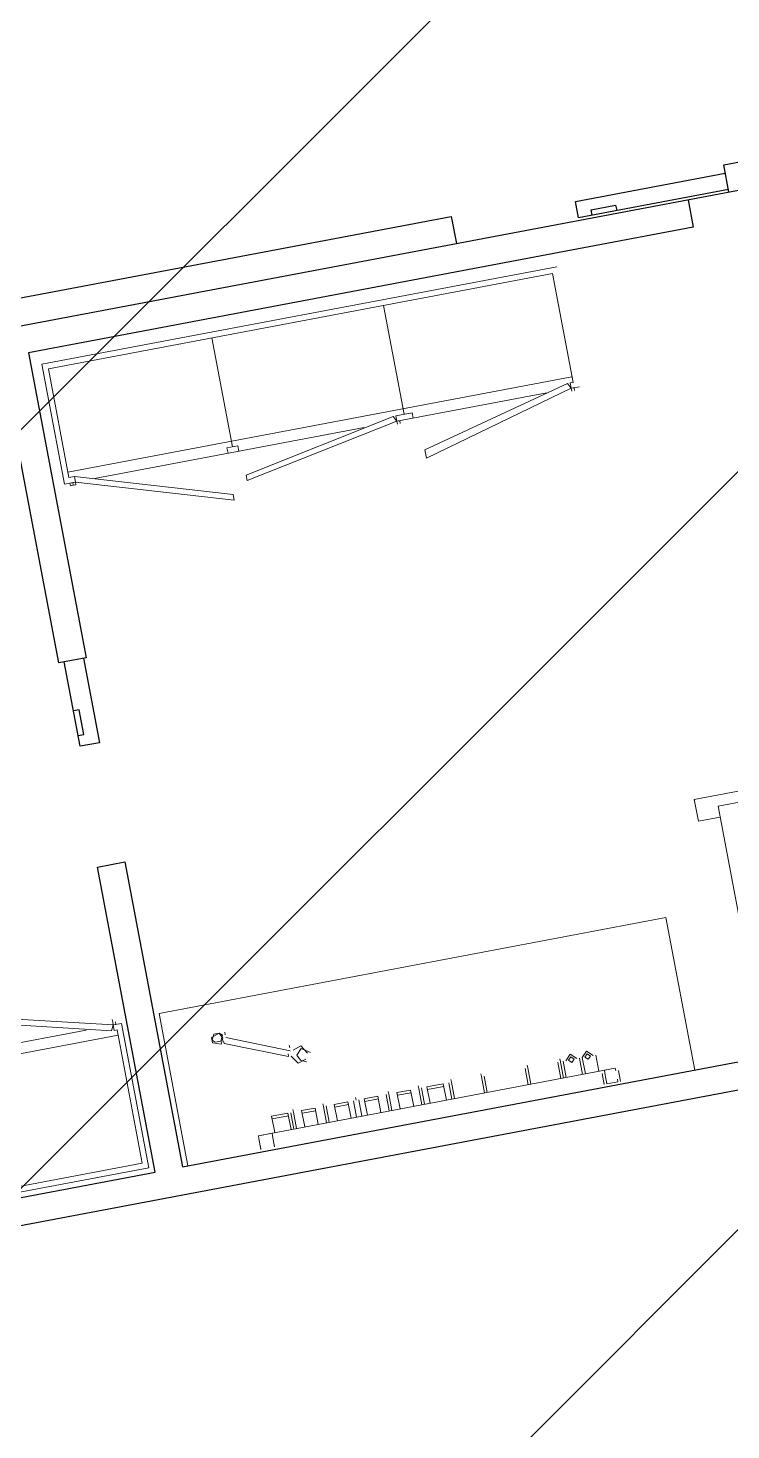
# Model space of a CAD drawing. Extents: x 407440 to 411585, y 6041728 to 6045069.
# Drawn here: x 408215.54 to 408230.09, y 6044189.55 to 6044218.58 of the extents above; entities that cross this region are included whole.
import ezdxf

# ---------------------------------------------------------------- set-up
doc = ezdxf.new("R2010")
doc.units = 0
doc.header["$LTSCALE"] = 5
doc.linetypes.add('foc-TIELINE', pattern=[1.875, 1.25, -0.625])
doc.layers.add('P-PROPOSED-EXISTING-H', color=59, linetype='Continuous')
doc.layers.add('T-TIE', color=201, linetype='foc-TIELINE')

# ---------------------------------------------------------------- blocks, each defined once
blk = doc.blocks.new('P-RIG-877')
at = {"layer": 'T-TIE', "linetype": 'ByBlock', "lineweight": 25}
for points in [[(3.2261, -24.2129), (3.1113, -24.2129), (3.1113, -19.4254), (2.5143, -19.4254), (2.5143, -19.1499), (2.5143, -19.3106), (3.2261, -19.3106), (3.2261, -33.0186), (1.791, -33.0186)], [(6.8884, -20.7457), (6.8884, -19.3106), (3.2261, -19.3106), (3.2261, -33.0186), (4.2364, -33.0186)], [(5.8437, -32.9382), (5.0745, -33.2252), (5.1089, -33.3171), (5.9241, -33.0186), (5.9241, -32.9038), (6.7736, -32.9038), (6.7736, -27.3012), (5.4878, -27.3012), (5.4878, -27.1864), (6.7736, -27.1864), (6.7736, -20.0798)], [(6.8999, -20.9868), (6.8884, -20.9868), (6.8884, -33.0186), (5.8781, -33.0186)], [(3.2146, -24.2129), (3.2146, -24.8443), (3.1457, -24.8443), (3.1457, -24.2129)], [(3.2261, -24.3851), (3.3409, -24.3851), (3.3409, -27.1864), (4.6267, -27.1864), (4.6267, -27.3012), (3.3409, -27.3012), (3.3409, -32.9038), (4.1905, -32.9038), (4.1905, -33.0186), (5.0286, -33.3286), (5.0171, -33.3286), (5.0286, -33.3286)], [(3.2146, -24.7869), (3.1916, -24.7869), (3.1916, -24.6836), (3.2146, -24.6836)], [(0.9873, -33.3286), (0.9988, -33.3286), (1.8369, -33.0186), (1.8369, -32.8923), (3.0998, -32.8923), (3.1113, -27.6112), (1.8025, -27.6112), (1.8025, -27.4963), (3.1113, -27.4963), (3.1113, -25.3609), (3.2261, -25.3609)], [(4.6267, -27.1978), (4.9826, -27.1978), (4.9826, -27.2782), (4.6267, -27.2782)], [(4.9367, -27.2782), (4.9367, -27.2553), (4.8334, -27.2553), (4.8334, -27.2782)]]:
    blk.add_lwpolyline(points, dxfattribs=at)
at = {"layer": 'T-TIE', "linetype": 'ByBlock', "lineweight": 18}
for points in [[(5.7633, -24.7295), (5.7633, -24.8213), (5.6715, -24.8213), (5.6715, -23.3518), (5.7633, -23.3518), (5.7633, -23.4551), (5.7633, -23.3518)], [(3.3983, -24.9706), (3.3983, -27.1404), (3.9034, -27.1404), (3.9034, -27.0945), (3.8805, -27.0945), (3.8805, -27.1175), (3.4213, -27.1175), (3.4213, -24.9935), (3.8805, -24.9935), (3.8805, -25.005), (3.9034, -25.005), (3.9034, -24.9706)], [(3.8575, -24.9935), (3.8575, -27.1175)], [(3.9149, -24.9935), (3.9034, -24.9935), (3.9034, -25.005), (3.9149, -25.005)], [(3.9034, -25.6709), (3.8805, -25.6709), (3.8805, -25.7398), (3.9034, -25.7398), (3.9034, -25.1084)], [(6.7507, -25.3495), (6.7622, -25.3495), (6.7622, -25.3954), (6.7162, -25.3954), (6.7047, -25.3954), (6.7047, -25.3495), (6.7047, -26.8534), (6.7162, -26.8534), (6.7622, -26.8534), (6.7507, -26.8534)], [(6.7736, -25.3495), (6.7736, -25.3954)], [(6.6359, -25.4298), (6.6129, -25.4528), (6.6359, -25.4757), (6.7047, -25.4757)], [(6.6359, -25.4183), (6.7047, -25.4183)], [(6.7507, -25.4069), (6.7622, -25.4069), (6.7162, -25.4069)], [(6.7622, -25.3954), (6.7507, -25.3954)], [(6.6359, -25.4872), (6.7047, -25.4872)], [(6.6359, -25.4987), (6.6129, -25.5217), (6.6359, -25.5446)], [(6.6244, -25.5676), (6.6359, -25.5676), (6.7047, -25.5676)], [(6.6359, -25.5561), (6.7047, -25.5561)], [(6.6359, -25.5791), (6.7047, -25.5791)], [(3.8805, -25.7054), (3.4213, -25.7054)], [(6.6244, -25.7054), (6.6359, -25.7054), (6.7047, -25.7054)], [(6.6359, -25.7168), (6.7047, -25.7168)], [(3.9149, -25.7283), (3.9034, -25.7283), (3.9034, -25.7398), (3.9149, -25.7398), (3.9034, -25.7398), (3.9149, -25.7398)], [(3.9034, -27.0142), (3.9034, -25.8776)], [(6.6244, -25.9005), (6.6359, -25.9005), (6.7047, -25.9005)], [(6.6359, -25.889), (6.7047, -25.889)], [(6.6244, -26.0268), (6.6359, -26.0268), (6.7047, -26.0268)], [(6.6359, -26.0383), (6.7047, -26.0383)], [(6.7047, -26.0613), (6.6359, -26.0613), (6.6359, -26.1301), (6.7047, -26.1301)], [(6.6473, -26.0613), (6.6473, -26.1301)], [(6.6244, -26.1646), (6.6359, -26.1646), (6.7047, -26.1646)], [(6.6359, -26.1531), (6.7047, -26.1531)], [(6.7047, -26.199), (6.6359, -26.199), (6.6359, -26.2564), (6.7047, -26.2564)], [(6.6473, -26.199), (6.6473, -26.2564)], [(6.6244, -26.2909), (6.6359, -26.2909), (6.7047, -26.2909)], [(6.6359, -26.3024), (6.7047, -26.3024)], [(6.7047, -26.3368), (6.6359, -26.3368), (6.6359, -26.3942), (6.7047, -26.3942)], [(6.6473, -26.3368), (6.6473, -26.3942)], [(3.9034, -26.4516), (3.8805, -26.4516), (3.8805, -26.4057), (3.9034, -26.4057)], [(6.6359, -26.4172), (6.7047, -26.4172)], [(3.8805, -26.4286), (3.4213, -26.4286)], [(6.6359, -26.4286), (6.6244, -26.4286)], [(6.6359, -26.4401), (6.7047, -26.4401)], [(6.7047, -26.4631), (6.6359, -26.4631), (6.6359, -26.5205), (6.7047, -26.5205)], [(6.6473, -26.4631), (6.6473, -26.5205)], [(6.4062, -26.5894), (6.3718, -26.6123), (6.3833, -26.6468)], [(6.4062, -26.5779), (6.3833, -26.6123), (6.4062, -26.6353), (6.4292, -26.6238), (6.4407, -26.6009)], [(6.6244, -26.5664), (6.6359, -26.5664), (6.7047, -26.5664)], [(6.6359, -26.5549), (6.7047, -26.5549)], [(6.4062, -26.6583), (6.4407, -26.6353), (6.4292, -26.6009)], [(6.7047, -26.6009), (6.6359, -26.6009), (6.6359, -26.6583), (6.7047, -26.6583)], [(6.6473, -26.6009), (6.6473, -26.6583)], [(6.3833, -26.6583), (6.28, -26.9108)], [(6.3948, -26.6697), (6.4062, -26.6697), (6.3029, -26.9223), (6.2914, -26.9223)], [(6.3718, -26.6583), (6.3603, -26.6583)], [(6.6244, -26.6927), (6.6359, -26.6927), (6.7047, -26.6927)], [(6.6359, -26.7042), (6.7047, -26.7042)], [(6.7047, -26.7157), (6.6359, -26.7157), (6.6359, -26.7845), (6.7047, -26.7845)], [(6.6473, -26.7157), (6.6473, -26.7845)], [(6.7162, -26.796), (6.7622, -26.796), (6.7507, -26.796), (6.7622, -26.796), (6.7162, -26.796), (6.7047, -26.796), (6.7047, -26.8534)], [(6.7162, -26.8534), (6.7622, -26.8534)], [(6.2685, -26.9108), (6.257, -26.9108)], [(6.1307, -27.3471), (6.1422, -27.3471), (6.1422, -27.3586), (5.9929, -27.9556), (6.0159, -27.9556), (6.1652, -27.3701), (6.1422, -27.3586), (6.1307, -27.3586)], [(6.1881, -27.3471), (6.1881, -28.7248)], [(6.1422, -28.6329), (6.1422, -27.4734)]]:
    blk.add_lwpolyline(points, dxfattribs=at)
for points in [[(5.7174, -23.4551), (5.7174, -24.7295), (6.6244, -24.7295), (6.6244, -23.4551)], [(3.9034, -25.005), (4.0757, -25.648), (4.0412, -25.648), (3.8805, -25.0165)], [(3.9034, -24.9935), (3.9149, -24.9935)], [(6.7736, -25.028), (6.1307, -25.028), (6.1307, -27.1634), (6.7736, -27.1634)], [(6.7047, -25.3495), (6.7162, -25.3495)], [(6.7622, -25.338), (6.7162, -25.338)], [(6.6359, -25.4413), (6.6244, -25.4528), (6.6359, -25.4643), (6.6473, -25.4528)], [(6.6359, -25.5102), (6.6244, -25.5217), (6.6359, -25.5331), (6.6473, -25.5217)], [(4.0068, -26.3942), (4.0297, -26.3942), (3.9034, -25.7398), (3.8805, -25.7513)], [(3.8805, -27.0945), (3.9034, -27.0945), (4.0986, -26.4631), (4.0757, -26.4631)], [(6.7736, -26.796), (6.7736, -26.8534)], [(6.28, -26.9682), (6.2914, -26.9568), (6.2914, -26.9338), (6.2685, -26.9223), (6.257, -26.9338), (6.257, -26.9568)], [(6.28, -26.9223), (6.257, -26.9338), (6.2685, -26.9682), (6.2914, -26.9682), (6.3029, -26.9338)], [(3.9034, -27.106), (3.9149, -27.106), (3.9149, -27.0945), (3.9034, -27.0945)], [(3.9034, -27.106), (3.9034, -27.1175), (3.9149, -27.1175), (3.9149, -27.106)], [(6.1422, -27.3241), (6.1422, -27.3586), (6.1652, -27.3586), (6.1652, -27.3471), (6.7277, -27.3471), (6.7277, -28.7248), (6.1652, -28.7248), (6.1652, -28.7018), (6.1422, -28.7018), (5.9241, -28.1393), (5.947, -28.1278), (6.1652, -28.7018), (6.1422, -28.7018), (6.1422, -28.7477), (6.7507, -28.7477), (6.7507, -27.3241)], [(6.1192, -27.3586), (6.1307, -27.3586)]]:
    blk.add_lwpolyline(points, close=True, dxfattribs=at)

msp = doc.modelspace()

# ---------------------------------------------------------------- hatches: boundary and pattern name
at = {"layer": 'P-PROPOSED-EXISTING-H'}
h = msp.add_hatch(dxfattribs=at)
h.set_pattern_fill('ANSI31', color=256, scale=3.498392, style=0)
h.set_pattern_definition([(45, (-2243.128, 2713.837), (-7.854113246, 7.854113246), [])])
edge = h.paths.add_edge_path()
edge.add_line((408709.29, 6043818.222), (408241.305, 6043729.713))
edge.add_line((408241.305, 6043729.713), (407794.436, 6043645.198))
edge.add_line((407794.436, 6043645.198), (407673.83, 6044282.895))
edge.add_line((407673.83, 6044282.895), (408123.669, 6044351.83))
edge.add_line((408123.669, 6044351.83), (408654.575, 6044433.189))
edge.add_line((408654.575, 6044433.189), (409028.997, 6044539.866))
edge.add_line((409028.997, 6044539.866), (409149.726, 6043901.52))
edge.add_line((409149.726, 6043901.52), (408898.792, 6043854.062))
edge.add_arc((408782.127, 6043952.01), 152.33, 241.43508, 319.98432, ccw=False)

# ---------------------------------------------------------------- block references
at = {"layer": 'T-TIE', "linetype": 'ByBlock', "xscale": 4.999999999955019, "yscale": 4.999999999955019, "zscale": 4.999999999955019, "rotation": 280.7096999997605}
msp.add_blockref('P-RIG-877', (408346.005, 6044253.532), dxfattribs=at)

doc.saveas('drawing.dxf')
